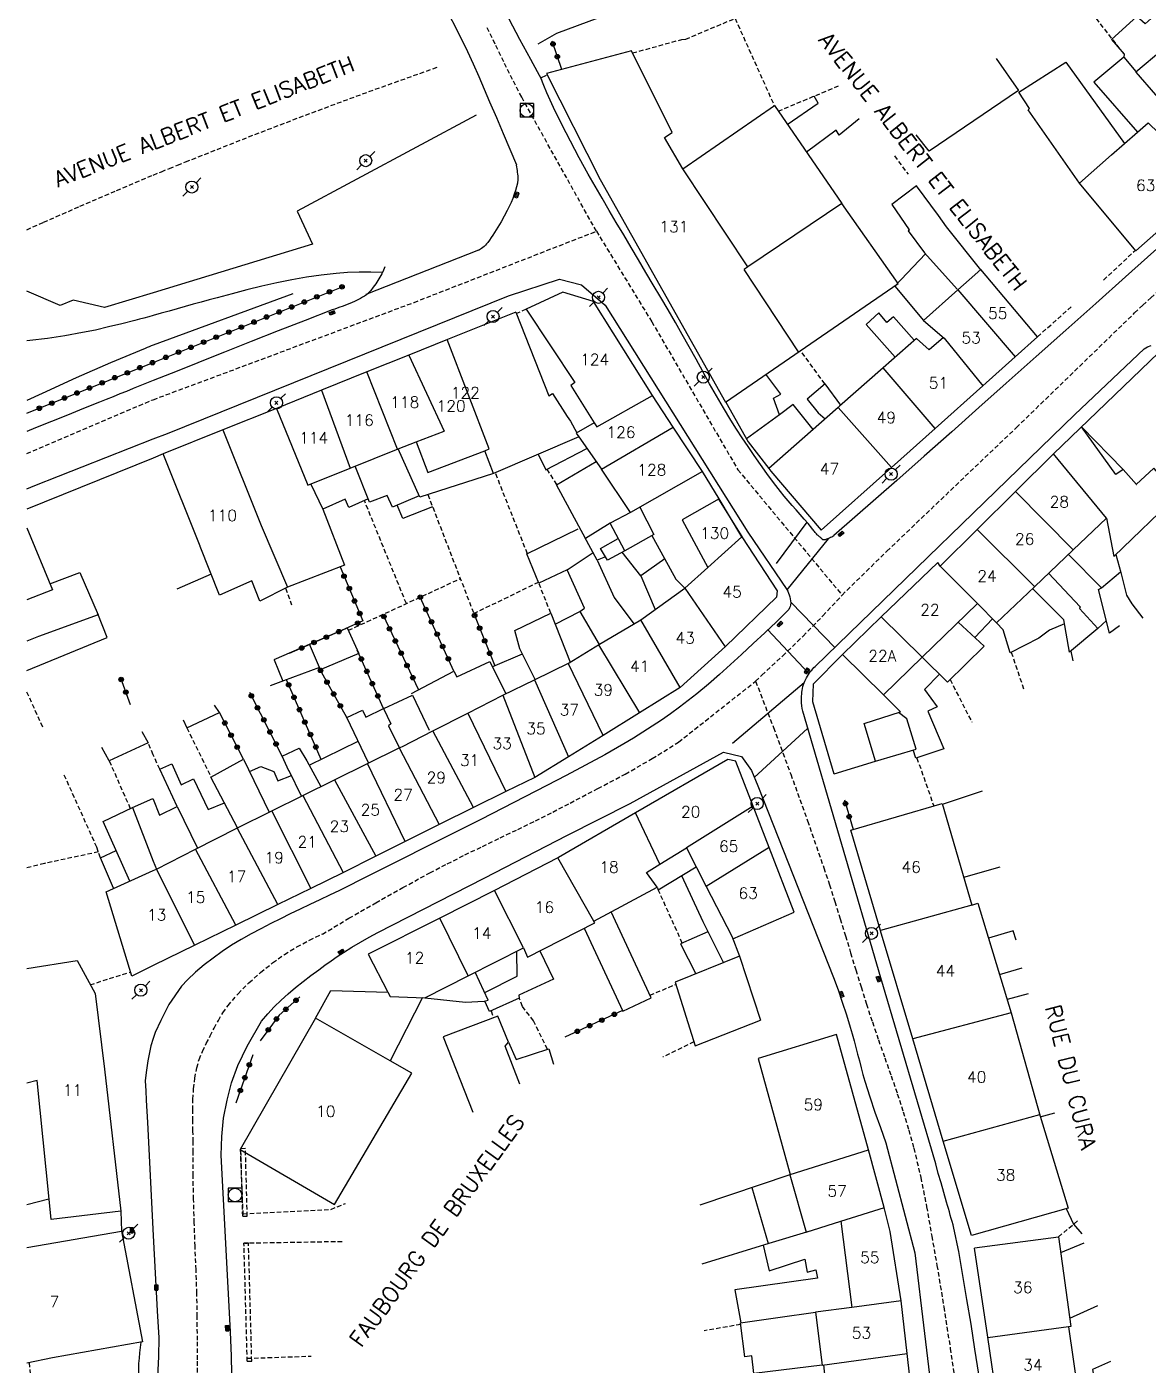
# Model space of a CAD drawing. Header units: millimetres. Extents: x 146998 to 148001, y 143000 to 144001.
# Drawn here: x 147000 to 147124.1, y 143343.4 to 143491.6 of the extents above; entities that cross this region are included whole.
import ezdxf
from ezdxf.enums import TextEntityAlignment as Align

# ---------------------------------------------------------------- set-up
doc = ezdxf.new("R2010")
doc.units = ezdxf.units.MM
doc.linetypes.add('DASHED', pattern=[0.75, 0.5, -0.25])
doc.layers.get('0').update_dxf_attribs({"linetype": 'CONTINUOUS'})
for name, color, linetype in [('W0001', 6, 'DASHED'), ('W0008', 7, 'CONTINUOUS'), ('W0014', 7, 'CONTINUOUS'), ('W0017', 7, 'CONTINUOUS'), ('W0020', 2, 'CONTINUOUS'), ('W0070', 7, 'DASHED'), ('W0101', 7, 'CONTINUOUS'), ('W0104', 1, 'CONTINUOUS'), ('W0112', 1, 'DASHED'), ('W0300', 7, 'CONTINUOUS'), ('W0323', 7, 'CONTINUOUS'), ('W0333', 7, 'CONTINUOUS'), ('W0401', 7, 'CONTINUOUS'), ('W0420', 7, 'CONTINUOUS'), ('W0473', 7, 'CONTINUOUS'), ('W0989', 7, 'CONTINUOUS'), ('W0991', 7, 'CONTINUOUS'), ('W1102', 7, 'CONTINUOUS')]:
    doc.layers.add(name, color=color, linetype=linetype)
doc.styles.get("Standard").update_dxf_attribs({"font": 'romans.shx', "width": 0.85})

# ---------------------------------------------------------------- blocks, each defined once
blk = doc.blocks.new('T401')
for p, q in [((-0.3, 0.3), (0, 0.3)), ((-0.3, -0.25), (-0.3, 0.3)), ((-0.3, 0.15), (0, 0.15)), ((-0.3, 0), (0, 0)), ((0, 0.3), (0, -0.25)), ((-0.3, -0.15), (0, -0.15)), ((-0.3, -0.25), (-0.3, -0.3)), ((-0.3, -0.3), (0, -0.3)), ((0, -0.3), (0, -0.25))]:
    blk.add_line(p, q)
blk = doc.blocks.new('T473')
for p, q in [((-0.166667, 0.166667), (0.166667, -0.166667)), ((-0.166667, -0.166667), (0.166667, 0.166667)), ((0.500001, 0.500001), (1.000002, 1.000002)), ((-1.000002, -1.000002), (-0.500001, -0.500001))]:
    blk.add_line(p, q)
blk.add_ellipse((0, 0), major_axis=(0.471405, 0.471405), ratio=1, start_param=5.4977871438, end_param=11.780972451)
blk = doc.blocks.new('T420')
for p, q in [((0.75, 0.75), (-0.75, 0.75)), ((-0.75, 0.75), (-0.75, -0.75)), ((0.75, 0.75), (0.75, -0.75)), ((0.75, -0.75), (-0.75, -0.75))]:
    blk.add_line(p, q)
blk.add_ellipse((0, 0), major_axis=(-0.53, 0.53), ratio=1, start_param=3.926991, end_param=10.210176)
blk = doc.blocks.new('t323o')
at = {"color": 0, "linetype": 'Continuous'}
for radius in [0.25, 0.15]:
    blk.add_circle((0, 0), radius, dxfattribs=at)

msp = doc.modelspace()

# ---------------------------------------------------------------- linework, layer by layer
at = {"layer": 'W0001'}
for points in [[(147063.04, 143468.92), (147054.77, 143483.75), (147053.76, 143485.7), (147052.78, 143487.67), (147051.82, 143489.64), (147050.86, 143491.62)], [(147014, 143450.27), (147042.86, 143461.04), (147063.04, 143468.92)], [(147063.04, 143468.92), (147069.16, 143458.9), (147078.7, 143442.51), (147090.23, 143428.63)], [(147090.23, 143428.63), (147095.19, 143433.5), (147109.51, 143447.17), (147122.61, 143459.88), (147123.51, 143460.72), (147124.4, 143461.55), (147125.3, 143462.39), (147126.19, 143463.23)], [(147000, 143444.31), (147013.81, 143450.2), (147014, 143450.27)], [(147080.66, 143419.1), (147081.36, 143419.78), (147083.66, 143421.9), (147085.91, 143424.09), (147088.1, 143426.33), (147090.23, 143428.63)], [(147018.91, 143341.83), (147018.88, 143343.99), (147018.88, 143346.14), (147018.87, 143348.75), (147018.82, 143351.35), (147018.73, 143353.95), (147018.63, 143356.55), (147018.54, 143359.15), (147018.46, 143361.76), (147018.41, 143364.36), (147018.41, 143366.96), (147018.41, 143368.13), (147018.39, 143369.3), (147018.37, 143370.46), (147018.36, 143371.63), (147018.39, 143372.81), (147018.46, 143373.99), (147018.6, 143375.16), (147018.81, 143376.32), (147019.08, 143377.24), (147019.45, 143378.13), (147019.87, 143378.99), (147020.3, 143379.84), (147020.74, 143380.7), (147021.2, 143381.56), (147021.7, 143382.4), (147022.27, 143383.19), (147023.38, 143384.5), (147024.59, 143385.72), (147025.87, 143386.86), (147027.21, 143387.93), (147028.52, 143388.85), (147029.88, 143389.69), (147031.29, 143390.45), (147032.74, 143391.13), (147032.71, 143391.1), (147035.65, 143392.86), (147038.62, 143394.58), (147041.61, 143396.26), (147044.62, 143397.89), (147046.54, 143398.9), (147048.48, 143399.87), (147050.43, 143400.82), (147052.39, 143401.76), (147054.34, 143402.7), (147056.29, 143403.65), (147058.23, 143404.62), (147060.15, 143405.62), (147063.19, 143407.22), (147066.23, 143408.83), (147069.22, 143410.53), (147072.13, 143412.37), (147080.66, 143419.1)], [(147080.66, 143419.1), (147082.64, 143413.97), (147084.55, 143408.82), (147086.41, 143403.65), (147088.2, 143398.45), (147088.83, 143396.58), (147089.43, 143394.7), (147090.02, 143392.81), (147090.6, 143390.92), (147091.17, 143389.03), (147091.74, 143387.14), (147092.33, 143385.26), (147092.92, 143383.37), (147093.58, 143381.38), (147094.26, 143379.39), (147094.96, 143377.41), (147095.66, 143375.42), (147096.34, 143373.44), (147096.99, 143371.44), (147097.61, 143369.42), (147098.17, 143367.4), (147098.94, 143364.18), (147099.58, 143360.93), (147100.16, 143357.68), (147100.73, 143354.42), (147101.49, 143349.84), (147102.2, 143345.25), (147102.87, 143340.66)]]:
    msp.add_lwpolyline(points, dxfattribs=at)
at = {"layer": 'W0008'}
for points in [[(147036.81, 143507.48), (147038.75, 143505.11), (147040.61, 143502.67), (147042.38, 143500.17), (147044.06, 143497.61), (147045.34, 143495.47), (147046.53, 143493.28), (147047.66, 143491.07), (147048.76, 143488.83), (147049.41, 143487.45), (147050.02, 143486.06), (147050.62, 143484.65), (147051.22, 143483.25), (147051.97, 143481.5), (147052.71, 143479.75), (147053.45, 143478), (147054.18, 143476.25)], [(147057, 143485.69), (147055.77, 143487.91), (147054.57, 143490.15), (147053.4, 143492.41)], [(147054.16, 143476.23), (147054.2, 143476.03), (147054.23, 143475.84), (147054.26, 143475.65), (147054.28, 143475.45), (147054.31, 143475.25), (147054.34, 143475.06), (147054.36, 143474.85), (147054.36, 143474.65), (147054.3, 143474.23), (147054.21, 143473.82), (147054.09, 143473.41), (147053.95, 143473.01), (147053.79, 143472.55), (147053.6, 143472.1), (147053.39, 143471.65), (147053.18, 143471.21), (147052.85, 143470.59), (147052.5, 143469.97), (147052.14, 143469.37), (147051.77, 143468.77), (147051.59, 143468.49), (147051.41, 143468.21), (147051.22, 143467.93), (147051.02, 143467.67), (147050.89, 143467.51), (147050.75, 143467.37), (147050.61, 143467.23), (147050.46, 143467.1), (147050.34, 143467.01), (147050.22, 143466.93), (147050.09, 143466.86), (147049.96, 143466.8)], [(147049.98, 143466.81), (147037.53, 143461.92)]]:
    msp.add_lwpolyline(points, dxfattribs=at)
at = {"layer": 'W0014'}
for points in [[(147056.89, 143485.91), (147057.53, 143486.21)], [(147089.33, 143435.21), (147089.21, 143435.13), (147089.08, 143435.06), (147088.95, 143435), (147088.82, 143434.93), (147088.72, 143434.89), (147088.62, 143434.85), (147088.52, 143434.81), (147088.42, 143434.79), (147088.34, 143434.77), (147088.27, 143434.76), (147088.19, 143434.76), (147088.11, 143434.77), (147088.08, 143434.79), (147088.05, 143434.81), (147088.02, 143434.83), (147088, 143434.86), (147087.98, 143434.88), (147087.95, 143434.91), (147087.93, 143434.93), (147087.91, 143434.96), (147087.85, 143435), (147087.8, 143435.05), (147087.74, 143435.09), (147087.69, 143435.13), (147087.63, 143435.18), (147087.58, 143435.22), (147087.52, 143435.27), (147087.47, 143435.32), (147087.39, 143435.41), (147087.32, 143435.49), (147087.24, 143435.58), (147087.17, 143435.67), (147087.1, 143435.76), (147087.03, 143435.86), (147086.96, 143435.95), (147086.89, 143436.04), (147086.46, 143436.55), (147086.02, 143437.06), (147085.58, 143437.56), (147085.14, 143438.06), (147084.69, 143438.57), (147084.26, 143439.08), (147083.83, 143439.59), (147083.41, 143440.12), (147082.65, 143441.09), (147081.92, 143442.09), (147081.2, 143443.09), (147080.49, 143444.1), (147079.83, 143445.07), (147079.18, 143446.04), (147078.54, 143447.02), (147077.92, 143448.02), (147077.12, 143449.35), (147076.34, 143450.69), (147075.57, 143452.04), (147074.82, 143453.4), (147074.07, 143454.76), (147073.31, 143456.11), (147072.55, 143457.47), (147071.78, 143458.81), (147070.97, 143460.2), (147070.16, 143461.59), (147069.34, 143462.98), (147068.52, 143464.36), (147067.7, 143465.74), (147066.88, 143467.12), (147066.06, 143468.51), (147065.24, 143469.89), (147064.46, 143471.23), (147063.67, 143472.56), (147062.9, 143473.9), (147062.14, 143475.24), (147061.15, 143477.06), (147060.17, 143478.89), (147059.22, 143480.74), (147058.31, 143482.6), (147057.93, 143483.41), (147057.57, 143484.23), (147057.22, 143485.06), (147056.89, 143485.9)], [(147125.75, 143467.58), (147121.6, 143463.88), (147118.3, 143460.93), (147115, 143457.98), (147111.71, 143455.04), (147108.4, 143452.09), (147105.38, 143449.4), (147102.36, 143446.7), (147099.33, 143444.01), (147096.3, 143441.32)], [(147039.63, 143464.98), (147039.47, 143464.59), (147039.28, 143464.2), (147039.08, 143463.83), (147038.87, 143463.46), (147038.62, 143463.08), (147038.35, 143462.71), (147038.06, 143462.35), (147037.76, 143462.01)], [(147015.58, 143446.54), (147053.32, 143461.77), (147058.97, 143463.6), (147061.38, 143462.98), (147064.01, 143460.75), (147079.81, 143435.62), (147084.12, 143429.27)], [(147037.79, 143462.01), (147037.58, 143461.87), (147037.38, 143461.73), (147037.16, 143461.6), (147036.95, 143461.47), (147036.72, 143461.35), (147036.49, 143461.24), (147036.26, 143461.13), (147036.02, 143461.03), (147035.75, 143460.91), (147035.47, 143460.81), (147035.19, 143460.7), (147034.91, 143460.6), (147034.63, 143460.5), (147034.36, 143460.4), (147034.08, 143460.3), (147033.8, 143460.2), (147030.81, 143459.04), (147027.83, 143457.88), (147024.85, 143456.7), (147021.88, 143455.53), (147019.91, 143454.75), (147017.94, 143453.96), (147015.97, 143453.17), (147014, 143452.39)], [(147123.67, 143455.9), (147124.04, 143456.12), (147124.45, 143456.28)], [(147087.25, 143420.72), (147115.98, 143448.62), (147123.67, 143455.9)], [(147014, 143452.39), (147013.26, 143452.09), (147012.52, 143451.79), (147011.77, 143451.49), (147011.03, 143451.19), (147010.29, 143450.9), (147009.55, 143450.6), (147008.8, 143450.3), (147008.06, 143450), (147006.29, 143449.29), (147004.51, 143448.57), (147002.74, 143447.86), (147000.97, 143447.14), (147000, 143446.75)], [(147000.91, 143440.77), (147014, 143445.92)], [(147014, 143445.92), (147015.58, 143446.54)], [(147096.3, 143441.32), (147089.32, 143435.22)], [(147000, 143440.4), (147000.88, 143440.76)], [(147084.23, 143426.92), (147082.96, 143425.69), (147081.69, 143424.47), (147080.4, 143423.27), (147079.1, 143422.07), (147077.89, 143420.96), (147076.67, 143419.86), (147075.43, 143418.77), (147074.17, 143417.71), (147073.21, 143416.96), (147072.24, 143416.22), (147071.25, 143415.5), (147070.25, 143414.8), (147069.22, 143414.12), (147068.19, 143413.45), (147067.14, 143412.79), (147066.08, 143412.16), (147063.97, 143410.96), (147061.85, 143409.81), (147059.7, 143408.68), (147057.56, 143407.56), (147055.13, 143406.29), (147052.69, 143405.04), (147050.24, 143403.81), (147047.8, 143402.57), (147044.5, 143400.9), (147041.21, 143399.24), (147037.91, 143397.58), (147034.61, 143395.94), (147033.52, 143395.41), (147032.43, 143394.89), (147031.34, 143394.37), (147030.25, 143393.86), (147029.16, 143393.34), (147028.07, 143392.81), (147027, 143392.27), (147025.92, 143391.71), (147024.82, 143391.12), (147023.73, 143390.51), (147022.65, 143389.87), (147021.61, 143389.18), (147020.61, 143388.46), (147019.63, 143387.7), (147018.69, 143386.89), (147017.8, 143386.03), (147017.12, 143385.33), (147015.71, 143383.3), (147014.82, 143381.54), (147014.22, 143380.2), (147014, 143379.54)], [(147085.89, 143415.78), (147085.82, 143416.08), (147085.78, 143416.39), (147085.75, 143416.71), (147085.74, 143417.02), (147085.74, 143417.23), (147085.75, 143417.45), (147085.76, 143417.66), (147085.78, 143417.88), (147085.81, 143418.09), (147085.85, 143418.31), (147085.9, 143418.52), (147085.96, 143418.73), (147086.11, 143419.12), (147086.3, 143419.49), (147086.52, 143419.85), (147086.75, 143420.2), (147086.87, 143420.34), (147086.99, 143420.48), (147087.12, 143420.62), (147087.27, 143420.74)], [(147100.59, 143365.66), (147094.52, 143386.28), (147085.89, 143415.78)], [(147050.62, 143397.29), (147059.84, 143402.07), (147066.76, 143405.58), (147077.11, 143411.26), (147079.11, 143410.76), (147080.19, 143409.23)], [(147080.19, 143409.23), (147080.91, 143407.54)], [(147080.91, 143407.54), (147089.28, 143386.3)], [(147038.85, 143391.28), (147050.62, 143397.29)], [(147022.71, 143342.43), (147022.65, 143344.4), (147022.55, 143347.09), (147021.52, 143366.64), (147021.58, 143368.7), (147021.78, 143370.72), (147022.16, 143372.73), (147022.66, 143374.63), (147023.37, 143376.57), (147024.39, 143378.72), (147025.99, 143381.46), (147026.67, 143382.28), (147027.39, 143383.05), (147028.15, 143383.78), (147028.93, 143384.5), (147029.75, 143385.2), (147030.59, 143385.87), (147031.45, 143386.52), (147032.31, 143387.16), (147032.99, 143387.66), (147033.67, 143388.14), (147034.35, 143388.62), (147035.05, 143389.08), (147035.99, 143389.66), (147036.93, 143390.22), (147037.89, 143390.77), (147038.86, 143391.29)], [(147089.28, 143386.3), (147089.78, 143384.94), (147090.25, 143383.56), (147090.71, 143382.18), (147091.14, 143380.8), (147091.36, 143380.05), (147091.56, 143379.31), (147091.76, 143378.56), (147091.95, 143377.82), (147092.14, 143377.07), (147092.34, 143376.32), (147092.54, 143375.58), (147092.76, 143374.84), (147093.3, 143373.11), (147093.87, 143371.4), (147094.47, 143369.69), (147095.09, 143367.99)], [(147014, 143379.54), (147013.73, 143378.75), (147013.38, 143377.08), (147013.23, 143375.8), (147013.12, 143374.86), (147013.19, 143373.74), (147013.2, 143372.73), (147013.35, 143370.27), (147014, 143357.76)], [(147095.09, 143367.99), (147098.3, 143355.84)], [(147105.37, 143342.39), (147104.94, 143345.15), (147104.5, 143347.91), (147104.05, 143350.67), (147103.87, 143351.78), (147103.68, 143352.89), (147103.49, 143353.99), (147103.3, 143355.1), (147103.14, 143355.96), (147102.97, 143356.83), (147102.8, 143357.69), (147102.6, 143358.55), (147102.51, 143358.91), (147102.41, 143359.28), (147102.31, 143359.64), (147102.21, 143360), (147102.1, 143360.36), (147101.99, 143360.72), (147101.88, 143361.08), (147101.78, 143361.44), (147101.48, 143362.5), (147101.18, 143363.56), (147100.88, 143364.61), (147100.59, 143365.67)], [(147014, 143357.76), (147014.43, 143349.41), (147014.62, 143346.42), (147014.56, 143344.35), (147014.42, 143341.34), (147014.13, 143338.31), (147014, 143337.2)], [(147098.3, 143355.84), (147100.41, 143337.97)], [(147011.93, 143337.9), (147012.07, 143338.8), (147012.19, 143339.7), (147012.28, 143340.61), (147012.36, 143341.52), (147012.37, 143341.77), (147012.38, 143342.03), (147012.38, 143342.29), (147012.39, 143342.55), (147012.39, 143342.81), (147012.39, 143343.07), (147012.4, 143343.32), (147012.41, 143343.58), (147012.46, 143344.17), (147012.52, 143344.76), (147012.59, 143345.35), (147012.67, 143345.93)]]:
    msp.add_lwpolyline(points, dxfattribs=at)
msp.add_lwpolyline([(147084.12, 143429.27, -0.068128), (147084.44, 143428.44, -0.104348), (147084.54, 143427.54, -0.139606), (147084.23, 143426.92)], format="xyb", dxfattribs=at)
at = {"layer": 'W0017'}
msp.add_lwpolyline([(147075.63, 143497.17), (147058.63, 143490.8), (147056.55, 143489.62)], dxfattribs=at)
at = {"layer": 'W0020'}
for points in [[(147086.32, 143436.71), (147082.92, 143432.15)], [(147084.14, 143429.22), (147088.71, 143434.88)], [(147089.41, 143422.82), (147084.6, 143427.81)], [(147081.99, 143424.81), (147086.55, 143419.96)], [(147086.03, 143418.93), (147078.12, 143412.21)], [(147080.5, 143408.44), (147086.39, 143413.86)]]:
    msp.add_lwpolyline(points, dxfattribs=at)
at = {"layer": 'W0070'}
for points in [[(147014, 143475.14), (147014.9, 143475.51), (147015.79, 143475.87), (147016.69, 143476.24), (147017.58, 143476.6), (147024.55, 143479.36), (147031.54, 143482.04), (147038.57, 143484.63), (147045.62, 143487.14)], [(147000, 143469.08), (147001.86, 143469.91), (147005.89, 143471.68), (147009.94, 143473.43), (147014, 143475.14)]]:
    msp.add_lwpolyline(points, dxfattribs=at)
at = {"layer": 'W0101'}
for points in [[(147070.59, 143479.31), (147071.43, 143479.86), (147066.94, 143488.87), (147057.51, 143486.37)], [(147107.3, 143488.05), (147109.75, 143484.48), (147099.86, 143477.77), (147098.44, 143479.57)], [(147057.51, 143486.37), (147063.45, 143474.63)], [(147122.93, 143479.89), (147124.11, 143480.93), (147125.27, 143479.77), (147125.27, 143479.74), (147126.94, 143480.89), (147127.34, 143481.25)], [(147120.06, 143477.37), (147122.93, 143479.89)], [(147072.61, 143475.84), (147070.59, 143479.31)], [(147122.74, 143466.74), (147116.49, 143474.22), (147120.06, 143477.37)], [(147079.81, 143464.98), (147072.61, 143475.84)], [(147063.45, 143474.63), (147077.34, 143449.98)], [(147122.74, 143466.74), (147126.89, 143470.39)], [(147079.81, 143464.98), (147079.38, 143464.69)], [(147085.4, 143455.57), (147079.38, 143464.69)], [(147104.3, 143463.54), (147103.05, 143462.43)], [(147111.87, 143457.23), (147105.58, 143464.68), (147104.3, 143463.54)], [(147069.24, 143450.73), (147062.71, 143461.13), (147059.34, 143462.16), (147055.25, 143460.28)], [(147103.05, 143462.43), (147099.24, 143459.04), (147101.53, 143457.09)], [(147054.13, 143459.97), (147046.57, 143456.94), (147046.57, 143456.94)], [(147054.13, 143459.97), (147057.78, 143450.68), (147058.2, 143450.95), (147059.81, 143448.39), (147060.19, 143447.88), (147060.88, 143446.61)], [(147055.26, 143460.28), (147060.66, 143452.16), (147060.2, 143451.85), (147062.81, 143447.7)], [(147046.57, 143456.94), (147042.27, 143455.21)], [(147101.46, 143457.15), (147099.86, 143455.79), (147098.46, 143457.05), (147094.78, 143453.81)], [(147109.37, 143455), (147111.87, 143457.23)], [(147042.27, 143455.21), (147037.63, 143453.34)], [(147077.34, 143449.98), (147085.58, 143455.69)], [(147105.81, 143451.82), (147109.37, 143455)], [(147037.63, 143453.34), (147032.63, 143451.32)], [(147094.78, 143453.81), (147089.95, 143449.55), (147089.78, 143449.4)], [(147100.52, 143447.09), (147105.81, 143451.82)], [(147032.63, 143451.32), (147027.64, 143449.31)], [(147071.54, 143447.24), (147069.24, 143450.73)], [(147027.64, 143449.31), (147031.1, 143440.79), (147035.78, 143442.67)], [(147089.78, 143449.4), (147082.13, 143442.66)], [(147062.81, 143447.7), (147060.81, 143446.57), (147061.09, 143446.16)], [(147074.79, 143442.31), (147071.54, 143447.24)], [(147095.69, 143442.77), (147100.52, 143447.09)], [(147021.7, 143446.92), (147025.93, 143436.34), (147025.93, 143436.33), (147028.85, 143429.5), (147025.79, 143427.98), (147024.89, 143430.21), (147021.33, 143428.62), (147019.18, 143434.01), (147019.19, 143434.04), (147015.1, 143444.26)], [(147021.7, 143446.92), (147021.7, 143446.92), (147015.1, 143444.26)], [(147041.11, 143444.81), (147043.09, 143445.61), (147043.1, 143445.61)], [(147043.1, 143445.61), (147044.38, 143442.19), (147050.68, 143444.62)], [(147061.09, 143446.16), (147051.66, 143442.1), (147050.68, 143444.62)], [(147061.09, 143446.16), (147063.62, 143442.58)], [(147035.78, 143442.67), (147041.11, 143444.81)], [(147113.63, 143444.29), (147109.41, 143440.11)], [(147119.51, 143437.15), (147113.63, 143444.29)], [(147066.83, 143437.77), (147063.62, 143442.58)], [(147082.36, 143442.37), (147087.92, 143435.83), (147095.69, 143442.77)], [(147074.79, 143442.31), (147066.83, 143437.77)], [(147109.41, 143440.11), (147105.18, 143435.91)], [(147076.63, 143439.29), (147072.52, 143436.98), (147075.38, 143431.7)], [(147079.17, 143435.11), (147076.59, 143439.27)], [(147115.81, 143433.63), (147119.51, 143437.15)], [(147000, 143436.08), (147002.85, 143429.23), (147000, 143428.1)], [(147105.18, 143435.91), (147101.09, 143431.85)], [(147079.15, 143435.1), (147083.05, 143429.1), (147082.98, 143428.4), (147077.32, 143422.95)], [(147101.09, 143431.85), (147100.81, 143432.26), (147094.57, 143426.22)], [(147111.53, 143429.56), (147115.81, 143433.63)], [(147072.81, 143429.39), (147075.38, 143431.7)], [(147067.95, 143425.9), (147072.81, 143429.39)], [(147107.33, 143425.57), (147111.53, 143429.56)], [(147099.09, 143421.75), (147105.21, 143427.7)], [(147105.21, 143427.7), (147107.33, 143425.57)], [(147063.37, 143423.2), (147067.95, 143425.9)], [(147094.57, 143426.22), (147090.24, 143422.02)], [(147060.03, 143421.15), (147063.37, 143423.2)], [(147077.32, 143422.95), (147072.3, 143418.39)], [(147094.8, 143417.58), (147090.27, 143422.05)], [(147056.2, 143419.27), (147060.03, 143421.15)], [(147094.8, 143417.58), (147099.09, 143421.75)], [(147052.69, 143417.55), (147056.2, 143419.27)], [(147048.83, 143415.58), (147052.69, 143417.55)], [(147072.3, 143418.39), (147067.81, 143415.59)], [(147044.95, 143413.61), (147048.83, 143415.58)], [(147067.81, 143415.59), (147063.79, 143413.09), (147063.78, 143413.08)], [(147041.22, 143411.72), (147041.58, 143411.89), (147044.95, 143413.61)], [(147063.78, 143413.08), (147059.95, 143410.73)], [(147037.7, 143409.98), (147041.22, 143411.72)], [(147034.04, 143408.17), (147037.7, 143409.98)], [(147059.95, 143410.73), (147056.23, 143408.45), (147056.22, 143408.46)], [(147078.48, 143410.24), (147077.58, 143410.45), (147067.37, 143404.53)], [(147080.39, 143405.28), (147078.48, 143410.22)], [(147030.56, 143406.45), (147034.04, 143408.17)], [(147056.22, 143408.46), (147053.03, 143406.89)], [(147027.12, 143404.76), (147030.56, 143406.45)], [(147053.03, 143406.89), (147049.44, 143405.12)], [(147091.21, 143402.6), (147101.32, 143405.58)], [(147101.32, 143405.58), (147104.58, 143394.3)], [(147023.24, 143402.84), (147027.12, 143404.76)], [(147049.44, 143405.12), (147045.65, 143403.25)], [(147067.37, 143404.53), (147058.85, 143399.58)], [(147082.16, 143400.7), (147080.39, 143405.28)], [(147018.68, 143400.52), (147023.24, 143402.84)], [(147045.65, 143403.25), (147041.89, 143401.37)], [(147094.49, 143391.49), (147091.19, 143402.6)], [(147041.89, 143401.37), (147038.63, 143399.74)], [(147014.35, 143398.3), (147018.68, 143400.52)], [(147038.63, 143399.74), (147034.96, 143397.9)], [(147070.06, 143398.85), (147073, 143400.67)], [(147073, 143400.67), (147075.2, 143396.37)], [(147084.91, 143393.55), (147082.16, 143400.7)], [(147011.61, 143386.45), (147008.77, 143395.8), (147014, 143398.15)], [(147014, 143398.15), (147014.35, 143398.3)], [(147058.76, 143399.54), (147051.68, 143395.89)], [(147058.85, 143399.58), (147058.76, 143399.54)], [(147062.77, 143392.53), (147069.75, 143396.3), (147068.57, 143397.93), (147070.06, 143398.85)], [(147034.96, 143397.9), (147031.43, 143396.16)], [(147031.43, 143396.16), (147027.8, 143394.39)], [(147051.68, 143395.89), (147045.73, 143392.89)], [(147075.2, 143396.37), (147078.02, 143390.87)], [(147027.8, 143394.39), (147023.12, 143392.09)], [(147104.58, 143394.3), (147105.27, 143394.54), (147108.94, 143382.4)], [(147045.73, 143392.89), (147037.77, 143388.87)], [(147054.97, 143389.59), (147055.43, 143388.57), (147062.87, 143392.37)], [(147078.14, 143390.57), (147084.91, 143393.55)], [(147023.12, 143392.09), (147018.59, 143389.87)], [(147098.05, 143379.51), (147094.49, 143391.48), (147094.49, 143391.49)], [(147018.59, 143389.87), (147014, 143387.62)], [(147048.85, 143386.49), (147054.97, 143389.59)], [(147000, 143387.3), (147005.58, 143388.17)], [(147005.58, 143388.17), (147007.56, 143384.52), (147008.6, 143376.14), (147010.42, 143360.44)], [(147037.77, 143388.87), (147039.95, 143384.67)], [(147014, 143387.62), (147011.61, 143386.45)], [(147044.07, 143384.07), (147048.85, 143386.49)], [(147039.95, 143384.67), (147040.2, 143384.19), (147044.07, 143384.07)], [(147108.94, 143382.4), (147112.16, 143370.96)], [(147031.95, 143381.81), (147023.62, 143367.27)], [(147040.23, 143377.07), (147031.95, 143381.81)], [(147089.62, 143379.98), (147080.93, 143377.35), (147084.47, 143364.48)], [(147093.15, 143367.24), (147093.15, 143367.24), (147089.62, 143379.98)], [(147101.42, 143368.18), (147098.05, 143379.51)], [(147023.62, 143367.27), (147034.07, 143361.16), (147042.62, 143375.7), (147040.23, 143377.07)], [(147002.47, 143361.75), (147001.14, 143374.89), (147000, 143374.61)], [(147112.16, 143370.96), (147115.24, 143360.76), (147104.54, 143357.73)], [(147094.9, 143360.85), (147094.9, 143360.85), (147093.15, 143367.24)], [(147104.54, 143357.73), (147101.42, 143368.18), (147101.42, 143368.18)], [(147084.45, 143364.47), (147086.25, 143358.11), (147090.09, 143359.32)], [(147002.44, 143361.75), (147000, 143361.15)], [(147010.42, 143360.43), (147010.48, 143358.21)], [(147096.77, 143350.52), (147095.56, 143358.19), (147094.9, 143360.85), (147094.91, 143360.84)], [(147010.48, 143358.21), (147012.82, 143345.96)], [(147090.09, 143359.32), (147091.3, 143349.78)], [(147104.88, 143356.36), (147114.18, 143357.61), (147115.53, 143347.68), (147115.28, 143347.65)], [(147106.35, 143346.48), (147104.88, 143356.35)], [(147091.3, 143349.78), (147087.3, 143349.24), (147088.04, 143343.39)], [(147097.42, 143344.69), (147096.76, 143350.52), (147096.77, 143350.52)], [(147107.43, 143339.19), (147106.35, 143346.48)], [(147115.28, 143347.65), (147116.3, 143340.75)], [(147012.82, 143345.96), (147002.84, 143344.19), (147002.85, 143344.2), (147000, 143343.61)], [(147088.18, 143343.41), (147088.73, 143338.15)], [(147098.02, 143339.44), (147097.42, 143344.69)]]:
    msp.add_lwpolyline(points, dxfattribs=at)
at = {"layer": 'W0104'}
for points in [[(147122.67, 143502.76), (147130.29, 143493.17), (147131.2, 143492.34), (147128.94, 143490.48), (147125.77, 143493.66), (147123.79, 143491.86), (147123.77, 143491.88), (147122.86, 143492.7), (147120.03, 143490.13), (147121.44, 143488.51), (147121.42, 143488.2), (147118.11, 143485.43), (147122.93, 143479.89)], [(147129.06, 143485.06), (147125.73, 143489.04), (147122.73, 143486.54)], [(147116.49, 143474.22), (147110.81, 143482.37), (147110.99, 143482.49), (147109.79, 143484.31), (147114.99, 143487.63), (147121.5, 143478.63)], [(147121.42, 143488.2), (147122.73, 143486.59), (147122.73, 143486.54), (147127.11, 143481.52)], [(147072.61, 143475.84), (147082.74, 143482.82), (147090.2, 143471.99)], [(147084.17, 143480.75), (147087.57, 143483.09), (147087.13, 143483.87)], [(147092.12, 143481.37), (147089.91, 143479.55), (147089.58, 143480.1), (147086.28, 143477.68)], [(147105.58, 143464.66), (147101.8, 143469.42), (147100.9, 143470.65), (147098.47, 143473.93), (147095.75, 143471.87), (147097.67, 143469.07), (147097.68, 143469.07), (147097.53, 143468.96), (147099.37, 143466.51), (147102.98, 143462.52)], [(147085.58, 143455.69), (147096.44, 143463.12), (147090.2, 143471.99), (147079.81, 143464.98)], [(147099.47, 143466.42), (147096.08, 143462.82), (147099.24, 143459.04)], [(147098.21, 143456.84), (147095.93, 143459.45), (147095.17, 143458.83), (147094.29, 143459.9), (147092.91, 143458.58), (147096.12, 143454.99)], [(147125.24, 143455.45), (147113.63, 143444.29)], [(147090.09, 143449.67), (147088.35, 143452.02), (147086.37, 143450.34), (147087.59, 143448.83), (147088.36, 143448.15), (147087.04, 143446.98), (147084.8, 143449.72), (147083.32, 143448.61), (147083.3, 143448.6), (147082.63, 143450.42), (147083.44, 143450.89), (147081.81, 143453.08)], [(147077.35, 143449.99), (147079.84, 143445.61), (147082.13, 143442.66)], [(147027.64, 143449.31), (147027.64, 143449.31), (147021.7, 143446.92)], [(147083.3, 143448.6), (147079.65, 143445.95)], [(147015.1, 143444.26), (147014, 143443.81)], [(147051.66, 143442.1), (147043.49, 143439.47), (147041.11, 143444.81)], [(147056.59, 143444.22), (147057.46, 143442.52), (147062, 143444.88)], [(147014, 143443.81), (147000, 143438.16)], [(147043.43, 143439.61), (147040.48, 143438.38), (147039.89, 143439.67), (147037.92, 143438.94), (147036.35, 143442.9)], [(147066.83, 143437.77), (147064.55, 143436.61), (147061.83, 143434.89), (147058.63, 143440.86), (147063.02, 143443.43)], [(147082.13, 143442.66), (147082.36, 143442.37)], [(147119.51, 143437.15), (147120.3, 143432.91), (147127.35, 143439.69), (147124.73, 143442.69), (147122.79, 143440.89), (147122.8, 143440.89), (147121.35, 143442.53)], [(147076.62, 143439.28), (147074.8, 143442.31), (147074.79, 143442.31)], [(147031.42, 143440.92), (147032.75, 143438.14), (147035.15, 143431.95), (147028.85, 143429.5)], [(147037.78, 143439.29), (147035.65, 143438.35), (147035.25, 143439.27), (147032.75, 143438.14)], [(147044.91, 143438.39), (147041.6, 143437.12), (147040.98, 143438.59)], [(147067.86, 143438.36), (147069.38, 143435.36), (147066.18, 143433.53), (147064.55, 143436.61)], [(147079.15, 143435.1), (147076.62, 143439.28)], [(147061.19, 143426.83), (147061.72, 143427.19), (147059.81, 143431.44), (147056.66, 143429.96), (147055.35, 143433.19), (147061.03, 143435.98)], [(147069.18, 143435.25), (147070.59, 143432.68), (147071.82, 143430.39), (147072.81, 143429.39)], [(147063.14, 143432.52), (147061.72, 143435.09)], [(147066.18, 143433.53), (147064.27, 143432.5), (147063.51, 143433.8), (147065.45, 143434.9)], [(147059.81, 143431.44), (147062.68, 143433.35)], [(147064.05, 143432.87), (147063.14, 143432.52), (147064.99, 143428.37), (147067.18, 143425.44)], [(147067.95, 143430.78), (147065.89, 143433.38)], [(147070.61, 143432.65), (147067.95, 143430.78)], [(147120.92, 143425.22), (147119.84, 143424.41), (147118.6, 143429.24), (147118.93, 143429.45), (147115.29, 143433.14)], [(147120.54, 143433.14), (147121.08, 143431.14), (147121.69, 143428.64), (147122.31, 143427.67), (147123.51, 143426.08)], [(147002.57, 143429.9), (147005.89, 143431.12), (147007.9, 143426.47), (147001.3, 143424.04), (147000, 143423.52)], [(147020.39, 143430.97), (147016.59, 143429.28)], [(147067.95, 143430.78), (147069.53, 143427.04)], [(147113.09, 143431.05), (147116.57, 143427.35), (147116.49, 143427.17), (147118.53, 143424.95), (147119.48, 143425.83)], [(147118.93, 143429.45), (147121.06, 143431.2)], [(147118.53, 143424.95), (147115.41, 143422.33), (147114.78, 143425.89), (147111.31, 143429.36)], [(147000, 143420.3), (147008.89, 143423.96), (147007.86, 143426.56)], [(147056.25, 143419.29), (147054.57, 143422.68), (147054, 143424.71), (147058, 143426.65), (147060.14, 143421.22)], [(147058.49, 143425.41), (147061.19, 143426.83), (147063.35, 143423.18)], [(147027.37, 143421.49), (147035.47, 143425.01), (147036.75, 143422.17), (147032.47, 143420.35), (147032.38, 143420.62), (147028.43, 143419.15), (147026.92, 143418.58)], [(147094.57, 143426.22), (147094.57, 143426.22)], [(147103.08, 143425.63), (147105.96, 143422.99), (147101.9, 143419.01), (147099.09, 143421.75)], [(147104.92, 143423.94), (147106.88, 143426.02)], [(147114.86, 143425.45), (147113.18, 143424.74), (147112.02, 143423.88), (147108.85, 143422.25), (147108.05, 143424.8), (147107.33, 143425.57)], [(147032.38, 143420.62), (147031.29, 143423.19)], [(147054.81, 143422.11), (147051.53, 143420.68)], [(147090.24, 143422.02), (147087.04, 143418.79), (147086.96, 143416.85)], [(147027.39, 143421.48), (147028.33, 143419.11)], [(147042.59, 143417.73), (147047.26, 143420.21), (147047.6, 143419.6), (147051.24, 143421.27), (147053.01, 143417.7)], [(147101, 143419.89), (147099.34, 143418.2), (147100.74, 143416.28), (147099.73, 143415.8), (147101.49, 143411.6), (147098.38, 143410.57)], [(147039.5, 143416.1), (147042.67, 143417.55)], [(147042.67, 143417.55), (147044.52, 143413.69)], [(147089.34, 143408.85), (147093.93, 143410.24), (147092.69, 143414.41), (147096.7, 143415.71), (147094.8, 143417.58)], [(147017.3, 143414.81), (147017.71, 143413.94), (147021.33, 143415.63), (147020.78, 143416.45)], [(147037.82, 143410.07), (147035.43, 143415.07), (147037.17, 143415.91), (147037.53, 143415.11), (147039.48, 143416.09), (147040.29, 143414.4), (147040.02, 143414.18), (147041.21, 143411.75)], [(147086.96, 143416.85), (147089.33, 143408.85)], [(147093.93, 143410.24), (147098.42, 143411.58), (147097.38, 143414.95), (147096.49, 143415.64)], [(147012.74, 143413.54), (147013.43, 143412.27), (147009.12, 143410.28), (147008.32, 143411.76)], [(147030.42, 143406.39), (147029.03, 143409.19), (147029.02, 143409.19), (147028.27, 143410.81), (147030.13, 143411.68), (147030.99, 143410.28), (147031, 143410.29), (147032.53, 143407.43)], [(147031.26, 143409.8), (147036.68, 143412.45)], [(147098.38, 143410.57), (147098.11, 143411.49)], [(147023.32, 143402.88), (147020.38, 143408.49), (147023.26, 143410.08)], [(147023.26, 143410.08), (147023.97, 143410.47), (147026.83, 143404.62)], [(147037.83, 143410.05), (147037.82, 143410.07)], [(147016.63, 143405.25), (147014.71, 143409.36), (147016.06, 143409.97), (147017.1, 143407.65), (147018.45, 143408.28), (147020.09, 143404.91)], [(147024.64, 143409.1), (147025.92, 143409.65), (147027.33, 143409.12), (147027.79, 143408.09)], [(147027.79, 143408.09), (147029.29, 143408.66)], [(147011.71, 143405.12), (147013.96, 143406.11), (147014, 143406.03)], [(147014, 143406.03), (147014.7, 143404.27), (147016.63, 143405.25), (147018.89, 143400.62)], [(147020.09, 143404.91), (147021.87, 143405.65)], [(147101.34, 143405.49), (147105.78, 143406.98)], [(147011.39, 143396.98), (147008.45, 143403.59), (147011.71, 143405.12), (147014, 143399.19)], [(147027.12, 143404.76), (147027.13, 143404.73)], [(147008.15, 143399.54), (147009.88, 143400.37)], [(147009.61, 143396.18), (147008.15, 143399.54)], [(147014, 143399.19), (147014.34, 143398.3)], [(147069.75, 143396.3), (147069.89, 143396.01), (147074.08, 143398.57)], [(147107.68, 143398.5), (147103.68, 143397.38)], [(147072.45, 143397.58), (147074.83, 143392.49), (147077.09, 143387.93)], [(147061.7, 143391.77), (147065.96, 143382.58), (147069.1, 143384.05), (147064.67, 143393.56)], [(147075.39, 143391.37), (147072.34, 143390.02), (147074.04, 143386.7)], [(147078.02, 143390.87), (147078.89, 143388.66)], [(147109.48, 143390.45), (147109.17, 143391.47), (147106.44, 143390.65)], [(147056.77, 143389.25), (147058.31, 143386.13), (147054.47, 143384.34), (147054.5, 143384.03), (147051.2, 143382.53), (147050.71, 143383.7)], [(147106.44, 143390.65), (147107.66, 143386.62), (147110.17, 143387.38)], [(147050.68, 143384.63), (147054.28, 143386.46), (147054.23, 143389.21)], [(147078.89, 143388.66), (147071.75, 143385.78), (147073.96, 143378.73), (147081.2, 143381.59)], [(147078.89, 143388.66), (147081.2, 143381.59)], [(147044.07, 143384.07), (147048.55, 143383.59), (147050.63, 143383.68), (147051.05, 143383.81), (147049.64, 143386.89)], [(147031.95, 143381.8), (147033.66, 143384.85), (147039.95, 143384.67)], [(147043.81, 143384.08), (147040.23, 143377.07)], [(147110.81, 143384.5), (147108.5, 143383.86)], [(147052.15, 143382.01), (147046.08, 143379.72), (147049.36, 143371.41)], [(147054.57, 143374.5), (147052.95, 143378.7), (147053.3, 143379.13), (147052.15, 143382.01)], [(147053.3, 143379.13), (147054.15, 143377.23), (147057.76, 143378.39), (147058.31, 143376.71)], [(147112.17, 143370.88), (147113.76, 143371.33)], [(147074.52, 143361.12), (147084.5, 143364.49)], [(147080.24, 143363.05), (147082.06, 143356.85)], [(147115.04, 143360.72), (147115.84, 143359), (147116.75, 143357.94)], [(147086.67, 143358.24), (147082.12, 143356.86), (147074.72, 143354.58)], [(147081.48, 143356.66), (147082.17, 143353.83), (147086.12, 143355.13), (147086.36, 143353.68), (147087.34, 143353.93), (147087.52, 143353.02), (147078.36, 143351.74), (147079.03, 143348.09)], [(147116.99, 143356.91), (147114.42, 143355.84)], [(147088.04, 143343.39), (147080.48, 143342.47), (147080.26, 143344.43), (147079.46, 143344.33), (147078.98, 143348.08), (147083.13, 143348.66), (147087.3, 143349.24)], [(147115.42, 143348.61), (147118.53, 143349.99)], [(147119.92, 143343.8), (147117.96, 143342.91), (147118.29, 143341), (147116.79, 143340.83)]]:
    msp.add_lwpolyline(points, dxfattribs=at)
msp.add_lwpolyline([(147121.35, 143442.53), (147120.53, 143441.98), (147116.73, 143447.27)], close=True, dxfattribs=at)
at = {"layer": 'W0112'}
for points in [[(147121.44, 143488.51), (147117.54, 143493.54), (147115.68, 143496.07)], [(147067.05, 143488.65), (147072.51, 143490.16), (147072.5, 143490.15), (147072.92, 143490.18), (147078.39, 143492.48), (147082.73, 143482.81)], [(147083.16, 143482.21), (147090.06, 143485.1)], [(147096.02, 143477.25), (147097.53, 143475.25)], [(147119.17, 143463.51), (147122.71, 143466.82)], [(147111.86, 143457.23), (147115.61, 143460.57)], [(147055.26, 143460.28), (147054.2, 143459.8)], [(147088.33, 143452.02), (147085.63, 143455.73)], [(147055.4, 143433.22), (147051.86, 143442.19)], [(147057.56, 143442.57), (147058.67, 143440.79)], [(147044.39, 143439.76), (147049.47, 143426.6), (147056.62, 143430.06)], [(147042.01, 143427.7), (147037.36, 143439.11)], [(147028.65, 143429.4), (147029.3, 143427.57)], [(147035.6, 143424.74), (147047.98, 143430.46)], [(147057.99, 143426.64), (147056.67, 143429.97)], [(147108.96, 143422.3), (147110.37, 143418.08)], [(147102.19, 143419.28), (147104.6, 143414.56)], [(147001.76, 143414.03), (147000, 143417.94)], [(147017.72, 143413.94), (147020.38, 143408.49)], [(147014, 143410.97), (147013.43, 143412.27)], [(147009.12, 143410.28), (147011.46, 143405)], [(147014.71, 143409.36), (147014, 143410.97)], [(147098.49, 143410.6), (147099.03, 143409.18)], [(147008.15, 143399.54), (147007.75, 143400.73), (147004.12, 143408.78)], [(147099.02, 143409.18), (147100.37, 143405.3)], [(147007.93, 143400.2), (147001.95, 143398.93), (147000, 143398.43)], [(147072.55, 143390.11), (147069.89, 143396.01)], [(147007.02, 143385.51), (147011.47, 143386.89)], [(147068.96, 143384.34), (147071.83, 143385.54)], [(147057.62, 143378.35), (147056.09, 143381.51), (147054.86, 143383.09), (147054.5, 143384.03)], [(147051.39, 143382.62), (147051.67, 143381.83)], [(147073.83, 143379.2), (147070.41, 143377.51)], [(147023.62, 143367.26), (147023.92, 143359.89)], [(147024.2, 143367.37), (147023.7, 143367.35)], [(147023.9, 143359.87), (147023.7, 143367.35)], [(147024.4, 143359.88), (147024.2, 143367.37)], [(147023.92, 143360.16), (147033.66, 143360.64), (147035.28, 143361.3)], [(147023.9, 143359.87), (147024.4, 143359.88)], [(147114.18, 143357.61), (147116.41, 143359.47)], [(147024.54, 143356.9), (147024.04, 143356.89)], [(147024.4, 143343.83), (147024.04, 143356.89)], [(147034.9, 143357.06), (147024.12, 143356.87)], [(147024.9, 143343.84), (147024.54, 143356.9)], [(147079.01, 143347.89), (147074.96, 143347.2)], [(147000.26, 143343.66), (147000.63, 143339.39)], [(147024.4, 143344.15), (147031.46, 143344.39)], [(147024.4, 143343.83), (147024.9, 143343.84)]]:
    msp.add_lwpolyline(points, dxfattribs=at)
at = {"layer": 'W0300'}
for points in [[(147029.46, 143462), (147014, 143456.31)], [(147014, 143456.31), (147013.78, 143456.22), (147013.56, 143456.13), (147013.34, 143456.04), (147013.11, 143455.95), (147009.28, 143454.35), (147005.47, 143452.69), (147001.69, 143450.97), (147000, 143450.18)]]:
    msp.add_lwpolyline(points, dxfattribs=at)
at = {"layer": 'W0323'}
for points in [[(147059.22, 143486.82), (147058.13, 143489.94)], [(147014, 143454.4), (147035.21, 143462.89)], [(147000, 143448.76), (147009.11, 143452.44), (147014, 143454.4)], [(147034.68, 143431.76), (147037.19, 143425.78), (147035.25, 143424.91)], [(147047.26, 143420.21), (147043.55, 143428.42)], [(147039.4, 143426.5), (147043.36, 143418.14)], [(147049.47, 143426.6), (147051.79, 143420.8)], [(147035.29, 143424.92), (147029.04, 143422.18)], [(147039.48, 143416.09), (147036.58, 143422.54)], [(147115.54, 143422.43), (147115.77, 143421.37)], [(147035.43, 143415.07), (147032.47, 143420.35)], [(147011.48, 143416.48), (147010.4, 143419.44)], [(147032.59, 143410.45), (147028.73, 143419.27)], [(147028.27, 143410.81), (147024.68, 143417.85)], [(147023.97, 143410.47), (147021.33, 143415.63)], [(147090.48, 143405.98), (147091.44, 143402.67)], [(147030.22, 143384.17), (147027.94, 143382.14), (147025.83, 143379.31)], [(147065.93, 143382.64), (147059.56, 143379.71)], [(147025.02, 143377.74), (147023.15, 143372.38)]]:
    msp.add_lwpolyline(points, dxfattribs=at)
at = {"layer": 'W0333'}
for points in [[(147049.75, 143481.78), (147029.92, 143471.13), (147031.61, 143467.48), (147014, 143462.11)], [(147039.33, 143464.35), (147038.06, 143464.39), (147036.78, 143464.39), (147035.51, 143464.34), (147034.23, 143464.25), (147032.59, 143464.07), (147030.95, 143463.82), (147029.32, 143463.52), (147027.69, 143463.2), (147026.03, 143462.83), (147024.37, 143462.42), (147022.72, 143461.99), (147021.07, 143461.55), (147020.18, 143461.32), (147019.3, 143461.07), (147018.42, 143460.83), (147017.53, 143460.58), (147016.65, 143460.33), (147015.77, 143460.08), (147014.88, 143459.83), (147014, 143459.58)], [(147014, 143462.11), (147008.61, 143460.46), (147005.13, 143461.29), (147003.7, 143460.7), (147000, 143462.28)], [(147014, 143459.58), (147013.49, 143459.45), (147012.97, 143459.31), (147012.46, 143459.17), (147011.95, 143459.04), (147010.51, 143458.68), (147009.06, 143458.32), (147007.62, 143457.98), (147006.16, 143457.69), (147004.23, 143457.35), (147002.29, 143457.06), (147000.34, 143456.82), (147000, 143456.79)]]:
    msp.add_lwpolyline(points, dxfattribs=at)
at = {"layer": 'W1102'}
for points in [[(147103.05, 143462.43), (147109.37, 143455)], [(147050.68, 143444.62), (147051.18, 143444.81), (147046.54, 143456.93)], [(147101.53, 143457.09), (147105.81, 143451.82)], [(147042.27, 143455.21), (147046.19, 143446.77)], [(147041.04, 143444.78), (147037.63, 143453.34)], [(147100.52, 143447.09), (147094.78, 143453.81)], [(147032.63, 143451.32), (147035.78, 143442.67)], [(147063.08, 143447.27), (147069.24, 143450.73)], [(147089.78, 143449.4), (147095.69, 143442.77)], [(147062.81, 143447.7), (147063.08, 143447.27)], [(147063.62, 143442.58), (147071.54, 143447.24)], [(147043.09, 143445.61), (147046.19, 143446.77)], [(147109.41, 143440.11), (147115.81, 143433.63)], [(147111.52, 143429.57), (147105.18, 143435.91)], [(147075.38, 143431.7), (147079.15, 143435.1)], [(147101.09, 143431.85), (147105.21, 143427.7)], [(147072.81, 143429.39), (147077.28, 143422.91)], [(147072.31, 143418.4), (147067.95, 143425.9)], [(147099.09, 143421.75), (147094.57, 143426.22)], [(147063.27, 143423.14), (147067.81, 143415.59)], [(147063.79, 143413.08), (147059.92, 143421.1)], [(147056.2, 143419.27), (147059.95, 143410.73)], [(147052.69, 143417.55), (147056.23, 143408.45)], [(147048.83, 143415.58), (147053.03, 143406.89)], [(147049.44, 143405.12), (147044.95, 143413.61)], [(147041.22, 143411.72), (147045.65, 143403.25)], [(147041.89, 143401.37), (147037.7, 143409.98)], [(147034.04, 143408.17), (147038.63, 143399.74)], [(147030.56, 143406.45), (147035, 143397.92)], [(147027.13, 143404.73), (147031.43, 143396.16)], [(147070.06, 143398.85), (147067.37, 143404.53)], [(147080.39, 143405.28), (147073, 143400.67)], [(147027.8, 143394.39), (147023.29, 143402.87)], [(147023.12, 143392.09), (147018.68, 143400.52)], [(147082.16, 143400.7), (147075.2, 143396.37)], [(147018.6, 143389.86), (147014.35, 143398.3)], [(147062.77, 143392.53), (147058.76, 143399.54)], [(147054.97, 143389.59), (147051.76, 143395.93)], [(147104.58, 143394.3), (147094.49, 143391.49)], [(147048.85, 143386.49), (147045.73, 143392.89)], [(147062.87, 143392.37), (147062.77, 143392.53)], [(147108.94, 143382.4), (147098.05, 143379.51)], [(147101.41, 143368.2), (147112.11, 143371.14)], [(147084.47, 143364.48), (147093.15, 143367.24)], [(147010.42, 143360.42), (147002.69, 143359.52), (147002.47, 143361.75)], [(147090.09, 143359.32), (147094.91, 143360.84)], [(147000, 143356.4), (147010.48, 143358.21)], [(147096.76, 143350.52), (147091.3, 143349.78)], [(147115.28, 143347.65), (147106.36, 143346.4)], [(147088.04, 143343.39), (147097.42, 143344.69)]]:
    msp.add_lwpolyline(points, dxfattribs=at)

# ---------------------------------------------------------------- block references
at = {"layer": 'W0323'}
for p, rotation in [((147058.23, 143489.65), 109.2744878405409), ((147058.72, 143488.24), 109.2744878405409), ((147032.1, 143461.65), 21.814273039379), ((147033.5, 143462.21), 21.814273039379), ((147034.89, 143462.76), 21.814273039379), ((147029.32, 143460.53), 21.814273039379), ((147030.71, 143461.09), 21.814273039379), ((147025.14, 143458.86), 21.814273039379), ((147026.53, 143459.42), 21.814273039379), ((147027.93, 143459.98), 21.814273039379), ((147020.96, 143457.19), 21.814273039379), ((147022.36, 143457.75), 21.814273039379), ((147023.75, 143458.3), 21.814273039379), ((147018.18, 143456.07), 21.814273039379), ((147019.57, 143456.63), 21.814273039379), ((147013.91, 143454.37), 21.81427303947612), ((147015.39, 143454.96), 21.814273039379), ((147016.79, 143455.52), 21.814273039379), ((147009.74, 143452.7), 21.81427303947612), ((147011.13, 143453.25), 21.81427303947612), ((147012.52, 143453.81), 21.81427303947612), ((147006.95, 143451.57), 22.0136942244931), ((147008.34, 143452.14), 22.0136942244931), ((147002.78, 143449.89), 22.0136942244931), ((147004.17, 143450.45), 22.0136942244931), ((147005.56, 143451.01), 22.0136942244931), ((147001.39, 143449.32), 22.0136942244931), ((147035.11, 143430.74), 292.695276436218), ((147035.69, 143429.36), 292.695276436218), ((147036.27, 143427.98), 292.695276436218), ((147043.55, 143428.41), 114.3612495797894), ((147036.85, 143426.59), 292.695276436218), ((147039.51, 143426.27), 295.3435247096709), ((147044.17, 143427.05), 114.3612495797894), ((147049.56, 143426.37), 291.8337463255571), ((147034.54, 143424.59), 203.6683259873491), ((147036.62, 143425.53), 204.0860006438014), ((147040.15, 143424.91), 295.3435247096709), ((147044.79, 143425.68), 114.3612495797894), ((147050.12, 143424.97), 291.8337463255571), ((147031.79, 143423.38), 203.6683259873491), ((147033.16, 143423.98), 203.6683259873491), ((147040.79, 143423.56), 295.3435247096709), ((147045.41, 143424.31), 114.3612495797894), ((147050.68, 143423.58), 291.8337463255571), ((147030.42, 143422.78), 203.6683259873491), ((147037.02, 143421.57), 114.1733674638416), ((147041.44, 143422.2), 295.3435247096709), ((147046.03, 143422.95), 114.3612495797894), ((147046.65, 143421.58), 114.3612495797894), ((147051.23, 143422.19), 291.8337463255571), ((147032.5, 143420.3), 119.2227449857365), ((147037.63, 143420.2), 114.1733674638416), ((147042.08, 143420.85), 295.3435247096709), ((147010.45, 143419.3), 110.0885777891638), ((147028.98, 143418.7), 113.5942560282573), ((147033.23, 143418.99), 119.2227449857365), ((147038.25, 143418.83), 114.1733674638416), ((147042.72, 143419.49), 295.3435247096709), ((147010.97, 143417.89), 110.0885777891638), ((147024.86, 143417.49), 117.0452356061325), ((147029.58, 143417.32), 113.5942560282573), ((147033.96, 143417.69), 119.2227449857365), ((147038.86, 143417.46), 114.1733674638416), ((147025.54, 143416.16), 117.0452356061325), ((147030.18, 143415.95), 113.5942560282573), ((147034.7, 143416.38), 119.2227449857365), ((147021.92, 143414.48), 117.0646467473704), ((147026.23, 143414.82), 117.0452356061325), ((147030.78, 143414.57), 113.5942560282573), ((147022.61, 143413.14), 117.0646467473704), ((147026.91, 143413.48), 117.0452356061325), ((147031.39, 143413.2), 113.5942560282573), ((147023.29, 143411.81), 117.0646467473704), ((147027.59, 143412.15), 117.0452356061325), ((147031.99, 143411.82), 113.5942560282573), ((147090.6, 143405.55), 286.1573398642412), ((147091.02, 143404.11), 286.1573398642412), ((147029.79, 143383.78), 221.6226142607317), ((147027.63, 143381.71), 233.321498482721), ((147028.67, 143382.78), 221.6226142607317), ((147063.65, 143381.59), 204.6545577562149), ((147065.02, 143382.22), 204.6545577562149), ((147026.73, 143380.51), 233.321498482721), ((147060.93, 143380.34), 204.6545577562149), ((147062.29, 143380.97), 204.6545577562149), ((147024.63, 143376.63), 250.7580318802623), ((147024.14, 143375.21), 250.7580318802623), ((147023.64, 143373.8), 250.7580318802623)]:
    msp.add_blockref('t323o', p, dxfattribs=dict(at, rotation=rotation))
at = {"layer": 'W0401'}
for p, rotation in [((147054.09, 143472.97), 161.4026876170413), ((147033.75, 143460.01), 110.9550743318672), ((147090.02, 143435.53), 131.168500086143), ((147083.25, 143425.54), 133.8797436771795), ((147086.45, 143420.15), 325.4937886904472), ((147034.85, 143389.04), 302.8882531039145), ((147094.39, 143386.18), 16.40894572715268), ((147090.03, 143384.39), 199.1658199908013), ((147022.3, 143347.5), 2.700373572343574)]:
    msp.add_blockref('T401', p, dxfattribs=dict(at, rotation=rotation))
for p in [(147011.78, 143358.33), (147014.49, 143351.99), (147022.37, 143347.49)]:
    msp.add_blockref('T401', p, dxfattribs=at)
at = {"layer": 'W0420'}
for p in [(147055.34, 143482.29), (147023.04, 143362.23)]:
    msp.add_blockref('T420', p, dxfattribs=at)
at = {"layer": 'W0473'}
for p in [(147037.51, 143476.73), (147018.27, 143473.81), (147063.28, 143461.6), (147051.6, 143459.47), (147074.87, 143452.77), (147027.63, 143449.92), (147095.66, 143442.03), (147080.84, 143405.56), (147093.49, 143391.19), (147012.63, 143384.9), (147011.28, 143357.99)]:
    msp.add_blockref('T473', p, dxfattribs=at)

# ---------------------------------------------------------------- texts
at = {"layer": 'W0989'}
for s, rotation, p in [('AVENUE ALBERT ET ELISABETH', 308.101, (147087.54, 143490.07)), ('AVENUE ALBERT ET ELISABETH', 21.4254, (147003.43, 143473.77)), ('RUE DU CURA', 284.2621, (147112.68, 143383.03)), ('FAUBOURG DE BRUXELLES', 54.0388, (147037, 143345.25))]:
    msp.add_text(s, height=1.75, rotation=rotation, dxfattribs=at).set_placement(p)
at = {"layer": 'W0991'}
for s, p in [('63', (147123.83, 143474)), ('131', (147071.62, 143469.42)), ('55', (147107.46, 143459.84)), ('53', (147104.52, 143457.13)), ('124', (147062.85, 143454.72)), ('122', (147048.53, 143451.04)), ('51', (147100.9, 143452.12)), ('118', (147041.83, 143449.99)), ('120', (147046.96, 143449.57)), ('116', (147036.8, 143448)), ('49', (147095.13, 143448.29)), ('126', (147065.76, 143446.66)), ('114', (147031.75, 143446.05)), ('128', (147069.17, 143442.5)), ('47', (147088.84, 143442.61)), ('28', (147114.28, 143438.96)), ('110', (147021.66, 143437.45)), ('130', (147076.13, 143435.49)), ('26', (147110.44, 143434.84)), ('24', (147106.27, 143430.74)), ('45', (147078.06, 143429)), ('22', (147099.95, 143427.01)), ('43', (147072.87, 143423.89)), ('22A', (147094.68, 143421.9)), ('41', (147067.83, 143420.75)), ('39', (147063.81, 143418.14)), ('37', (147060.04, 143415.94)), ('35', (147056.35, 143413.86)), ('33', (147052.61, 143412.22)), ('31', (147049.01, 143410.35)), ('29', (147045.32, 143408.43)), ('27', (147041.65, 143406.54)), ('25', (147038.02, 143404.86)), ('20', (147073.48, 143404.65)), ('23', (147034.59, 143403.04)), ('21', (147031.04, 143401.31)), ('65', (147077.68, 143400.83)), ('19', (147027.38, 143399.57)), ('18', (147064.44, 143398.53)), ('46', (147097.87, 143398.53)), ('17', (147023.22, 143397.48)), ('15', (147018.7, 143395.19)), ('63', (147079.84, 143395.64)), ('13', (147014.38, 143393.24)), ('16', (147057.29, 143394.08)), ('14', (147050.35, 143391.21)), ('12', (147042.93, 143388.48)), ('44', (147101.68, 143387.03)), ('40', (147105.12, 143375.29)), ('11', (147005.06, 143373.84)), ('10', (147033.09, 143371.49)), ('59', (147087.05, 143372.23)), ('38', (147108.33, 143364.44)), ('57', (147089.68, 143362.67)), ('55', (147093.3, 143355.32)), ('36', (147110.23, 143352)), ('7', (147003.06, 143350.42)), ('53', (147092.38, 143346.96)), ('34', (147111.35, 143343.42))]:
    msp.add_text(s, height=1.25, dxfattribs=at).set_placement(p, align=Align.MIDDLE_CENTER)

doc.saveas('drawing.dxf')
